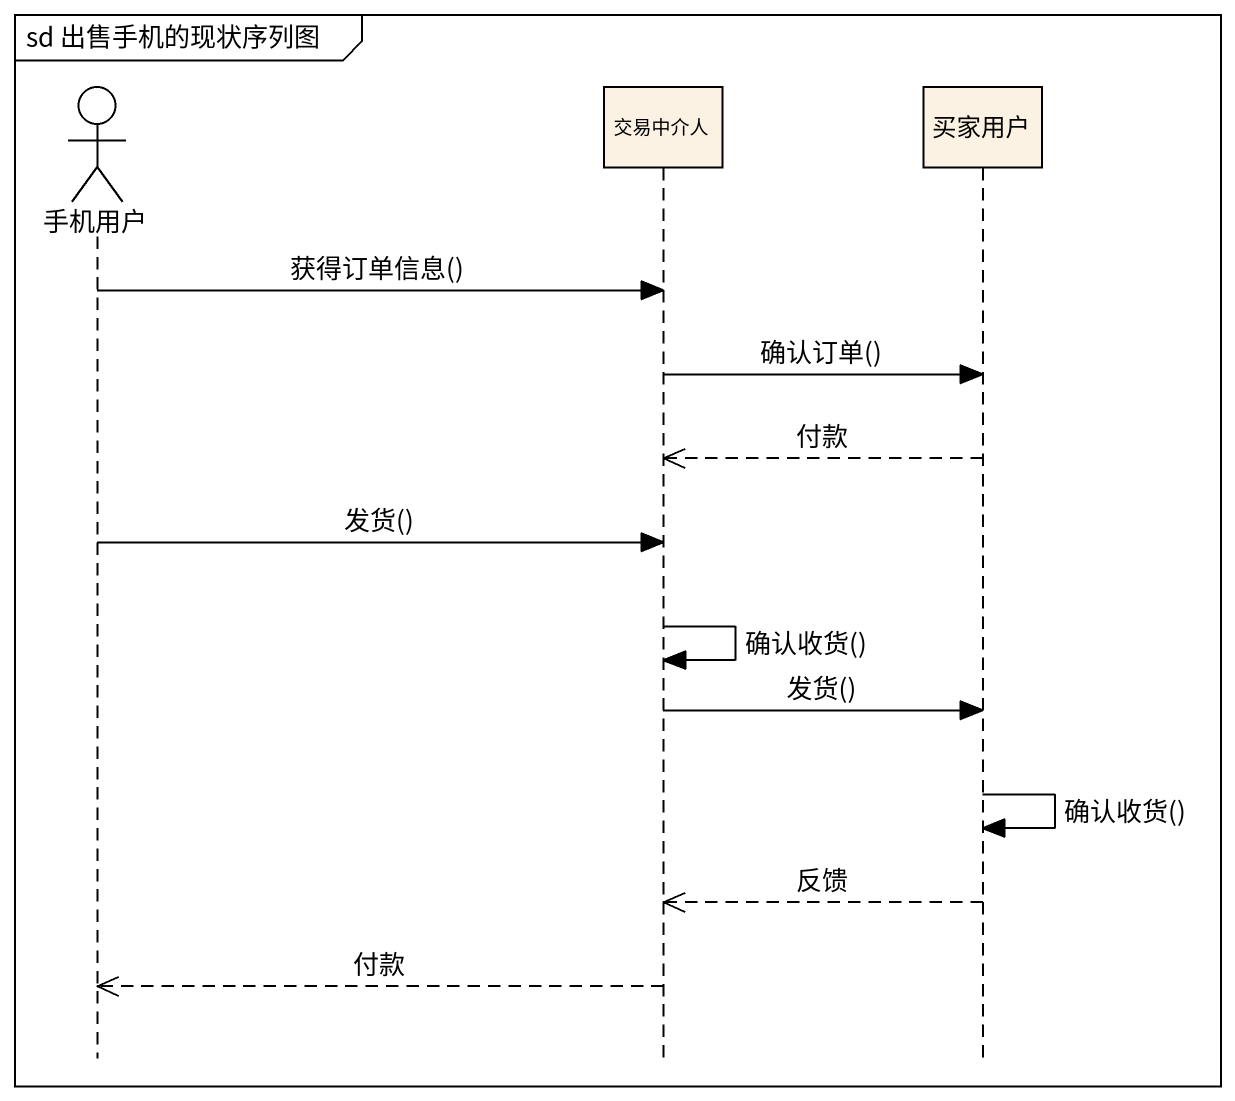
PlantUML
@startuml
mainframe sd 出售手机的现状序列图
hide footbox
actor 手机用户
participant 交易中介人 #FCF2E3
participant 买家用户 #FCF2E3

手机用户 -> 交易中介人 : 获得订单信息()
交易中介人 -> 买家用户 : 确认订单()
买家用户 -->> 交易中介人 : 付款
手机用户 -> 交易中介人 : 发货()
交易中介人 -> 交易中介人 : 确认收货()
交易中介人 -> 买家用户 : 发货()
买家用户 -> 买家用户 : 确认收货()
买家用户 -->> 交易中介人 : 反馈
交易中介人 -->> 手机用户 : 付款
@enduml
